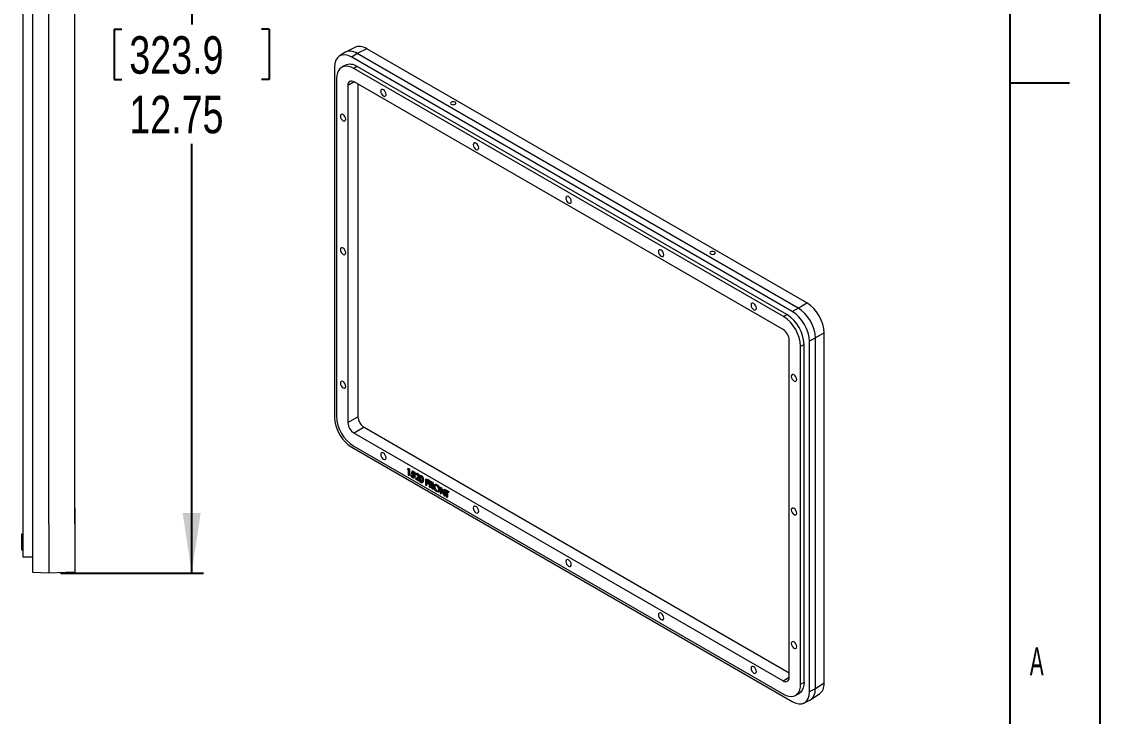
# Model space of a CAD drawing. Header units: inches. Extents: x 0 to 11, y 0 to 8.5.
# Drawn here: x 7.406 to 11, y 2.123 to 4.438 of the extents above; entities that cross this region are included whole.
import ezdxf

# ---------------------------------------------------------------- set-up
doc = ezdxf.new("R2010")
doc.units = ezdxf.units.IN
doc.header["$MEASUREMENT"] = 0
doc.layers.add('SLD-0', color=7, linetype='Continuous')
doc.styles.add('SLDTEXTSTYLE2', font='TXT', dxfattribs={"width": 0.75})
doc.styles.add('SLDTEXTSTYLE6', font='TXT', dxfattribs={"width": 0.552632})
doc.dimstyles.new('SLDDIMSTYLE0', dxfattribs={"dimtxt": 0.125, "dimasz": 0.2, "dimexe": 0, "dimexo": 0.0625, "dimgap": 0.03125, "dimtad": 0, "dimtih": 1, "dimtoh": 1, "dimlfac": 4, "dimzin": 12, "dimdsep": 46, "dimtxsty": 'SLDTEXTSTYLE2', "dimsah": 1, "dimcen": 0.09, "dimadec": 0, "dimazin": 0, "dimtfac": 1, "dimtofl": 0, "dimtmove": 0, "dimatfit": 3, "dimfxl": 1, "dimtolj": 1, "dimtzin": 12, "dimarcsym": 0})

# ---------------------------------------------------------------- blocks, each defined once
blk = doc.blocks.new('*D19')
at = {"layer": 'SLD-0'}
for p, q in [((7.5362, 5.7879), (8.0118, 5.7879)), ((7.9724, 5.7879), (7.9724, 4.428)), ((7.7141, 4.4131), (7.7141, 4.2445)), ((7.7141, 4.4131), (7.7394, 4.4131)), ((8.2306, 4.4131), (8.2053, 4.4131)), ((8.2306, 4.4131), (8.2306, 4.2445)), ((7.7141, 4.2445), (7.7394, 4.2445)), ((8.2306, 4.2445), (8.2053, 4.2445)), ((7.9724, 2.6004), (7.9724, 4.0312)), ((7.5362, 2.6004), (8.0118, 2.6004))]:
    blk.add_line(p, q, dxfattribs=at)
for points in [[(7.9724, 5.7879), (7.9424, 5.5879), (8.0024, 5.5879)], [(7.9724, 2.6004), (8.0024, 2.8004), (7.9424, 2.8004)]]:
    blk.add_solid(points, dxfattribs=at)
at = {"layer": 'SLD-0', "char_height": 0.125, "attachment_point": 1, "style": 'SLDTEXTSTYLE2'}
for s, insert in [('323.9', (7.7647, 4.3892)), ('12.75', (7.7647, 4.1908))]:
    blk.add_mtext(s, dxfattribs=dict(at, insert=insert))

msp = doc.modelspace()

# ---------------------------------------------------------------- linework, layer by layer
at = {"color": 7, "linetype": 'Continuous', "lineweight": 15}
for p, q in [((7.4431, 2.7647), (7.4431, 5.6236)), ((7.4969, 2.7628), (7.4969, 5.6255)), ((7.5831, 2.7658), (7.5831, 5.6225)), ((7.4106, 2.8159), (7.4106, 5.5724)), ((7.5831, 2.8159), (7.5831, 5.5724)), ((8.5166, 4.352), (8.485, 4.3362)), ((8.4822, 4.3346), (8.4638, 4.3225)), ((8.5242, 4.3314), (8.5058, 4.3193)), ((9.9736, 3.472), (8.5058, 4.3193)), ((8.5557, 4.3472), (8.5242, 4.3314)), ((9.9933, 3.4834), (8.5242, 4.3314)), ((10.0227, 3.5003), (8.5557, 4.3472)), ((8.4484, 4.2862), (8.4484, 3.1189)), ((8.4833, 4.292), (8.4718, 4.2854)), ((8.5239, 4.288), (8.5125, 4.2814)), ((9.944, 3.4549), (8.5125, 4.2814)), ((9.9555, 3.4616), (8.5239, 4.288)), ((8.455, 4.2482), (8.455, 3.1228)), ((8.5133, 4.237), (8.493, 4.2252)), ((8.493, 4.2252), (8.493, 3.1019)), ((9.9431, 3.4116), (8.5133, 4.237)), ((8.5266, 4.2293), (8.5266, 3.1213)), ((9.9933, 3.4834), (10.0227, 3.5003)), ((9.944, 3.4549), (9.9555, 3.4616)), ((9.9736, 3.472), (9.9933, 3.4834)), ((10.0507, 3.3839), (10.031, 3.3726)), ((10.0801, 3.4009), (10.0507, 3.3839)), ((10.0507, 2.2152), (10.0507, 3.3839)), ((10.0801, 2.2346), (10.0801, 3.4009)), ((9.9634, 2.253), (9.9634, 3.3764)), ((10.0129, 3.3621), (10.0014, 3.3554)), ((10.0014, 2.23), (10.0014, 3.3554)), ((10.0129, 2.2367), (10.0129, 3.3621)), ((10.031, 2.2053), (10.031, 3.3726)), ((8.493, 3.1019), (8.5266, 3.1213)), ((8.5469, 3.086), (8.5133, 3.0667)), ((8.5133, 3.0667), (9.9431, 2.2413)), ((8.5469, 3.086), (9.9634, 2.2683)), ((8.5125, 3.0233), (9.944, 2.1969)), ((8.5058, 3.0195), (9.9736, 2.1722)), ((8.6919, 2.9468), (8.693, 2.9483)), ((8.693, 2.9483), (8.6947, 2.9493)), ((8.693, 2.9483), (8.6963, 2.9464)), ((8.6947, 2.9493), (8.6981, 2.9474)), ((8.6947, 2.9452), (8.6919, 2.9468)), ((8.6947, 2.9266), (8.6947, 2.9452)), ((8.6963, 2.9257), (8.6947, 2.9266)), ((8.6963, 2.9464), (8.6981, 2.9474)), ((8.6963, 2.9464), (8.6963, 2.9257)), ((8.6963, 2.9257), (8.6981, 2.9267)), ((8.6981, 2.9474), (8.6981, 2.9267)), ((8.7032, 2.927), (8.7049, 2.928)), ((8.7032, 2.927), (8.7048, 2.9261)), ((8.7048, 2.9261), (8.7065, 2.9271)), ((8.7049, 2.928), (8.7065, 2.9271)), ((8.705, 2.931), (8.7068, 2.9403)), ((8.7068, 2.9403), (8.7086, 2.9413)), ((8.7068, 2.9403), (8.7142, 2.936)), ((8.7081, 2.9374), (8.7071, 2.9325)), ((8.7071, 2.9325), (8.7089, 2.9336)), ((8.7142, 2.9339), (8.7081, 2.9374)), ((8.7086, 2.9413), (8.7159, 2.937)), ((8.7087, 2.9201), (8.7105, 2.9211)), ((8.7095, 2.9366), (8.7089, 2.9336)), ((8.7092, 2.9317), (8.711, 2.9328)), ((8.713, 2.9175), (8.7148, 2.9185)), ((8.7142, 2.936), (8.7159, 2.937)), ((8.7142, 2.936), (8.7142, 2.9339)), ((8.7142, 2.9339), (8.7159, 2.9349)), ((8.7149, 2.9217), (8.7166, 2.9227)), ((8.7159, 2.937), (8.7159, 2.9349)), ((8.7167, 2.9139), (8.7236, 2.9185)), ((8.7289, 2.9069), (8.7167, 2.9139)), ((8.719, 2.9269), (8.7174, 2.9278)), ((8.719, 2.9269), (8.7208, 2.9279)), ((8.7209, 2.9328), (8.7192, 2.9318)), ((8.725, 2.9168), (8.7205, 2.9138)), ((8.7205, 2.9138), (8.7223, 2.9148)), ((8.7205, 2.9138), (8.7289, 2.909)), ((8.7268, 2.9178), (8.7223, 2.9148)), ((8.7223, 2.9148), (8.7306, 2.91)), ((8.7232, 2.9313), (8.725, 2.9324)), ((8.725, 2.9168), (8.7268, 2.9178)), ((8.7286, 2.9221), (8.7304, 2.9231)), ((8.7321, 2.9154), (8.7338, 2.9164)), ((8.7345, 2.9251), (8.7327, 2.9241)), ((8.7364, 2.9237), (8.7382, 2.9247)), ((8.7527, 2.9138), (8.7545, 2.9148)), ((8.7527, 2.9138), (8.7614, 2.9088)), ((8.7527, 2.8931), (8.7527, 2.9138)), ((8.7545, 2.9148), (8.7632, 2.9098)), ((8.7289, 2.909), (8.7306, 2.91)), ((8.7289, 2.909), (8.7289, 2.9069)), ((8.7289, 2.9069), (8.7306, 2.9079)), ((8.7306, 2.91), (8.7306, 2.9079)), ((8.7365, 2.9041), (8.7383, 2.9051)), ((8.7403, 2.9016), (8.742, 2.9026)), ((8.7426, 2.9093), (8.7444, 2.9103)), ((8.7543, 2.8922), (8.7527, 2.8931)), ((8.7614, 2.9066), (8.7543, 2.9107)), ((8.7543, 2.9107), (8.7543, 2.9044)), ((8.7543, 2.9044), (8.7561, 2.9054)), ((8.7543, 2.9044), (8.7614, 2.9003)), ((8.7614, 2.8982), (8.7543, 2.9023)), ((8.7543, 2.9023), (8.7543, 2.8922)), ((8.7543, 2.8922), (8.7561, 2.8932)), ((8.7561, 2.9097), (8.7561, 2.9054)), ((8.7561, 2.9054), (8.7632, 2.9013)), ((8.7561, 2.9012), (8.7561, 2.8932)), ((8.7614, 2.9088), (8.7632, 2.9098)), ((8.7614, 2.9088), (8.7614, 2.9066)), ((8.7614, 2.9066), (8.7632, 2.9077)), ((8.7614, 2.9003), (8.7632, 2.9013)), ((8.7614, 2.9003), (8.7614, 2.8982)), ((8.7614, 2.8982), (8.7632, 2.8992)), ((8.7632, 2.9098), (8.7632, 2.9077)), ((8.7632, 2.9013), (8.7632, 2.8992)), ((8.7646, 2.9069), (8.7664, 2.9079)), ((8.7646, 2.9069), (8.7682, 2.9048)), ((8.7646, 2.8862), (8.7646, 2.9069)), ((8.7662, 2.8853), (8.7646, 2.8862)), ((8.7696, 2.9019), (8.7662, 2.9039)), ((8.7662, 2.9039), (8.7662, 2.897)), ((8.7662, 2.897), (8.768, 2.898)), ((8.7662, 2.897), (8.7695, 2.8951)), ((8.7675, 2.8941), (8.7662, 2.8949)), ((8.7662, 2.8949), (8.7662, 2.8853)), ((8.7662, 2.8853), (8.768, 2.8863)), ((8.7664, 2.9079), (8.77, 2.9059)), ((8.7741, 2.8808), (8.7675, 2.8941)), ((8.768, 2.9028), (8.768, 2.898)), ((8.768, 2.898), (8.7713, 2.8961)), ((8.768, 2.8932), (8.768, 2.8863)), ((8.7682, 2.9048), (8.77, 2.9059)), ((8.7695, 2.8951), (8.7713, 2.8961)), ((8.7695, 2.893), (8.7761, 2.8796)), ((8.7723, 2.9022), (8.774, 2.9032)), ((8.7723, 2.8919), (8.7779, 2.8806)), ((8.7761, 2.8796), (8.7741, 2.8808)), ((8.7746, 2.8918), (8.7763, 2.8928)), ((8.7759, 2.8949), (8.7776, 2.8959)), ((8.7761, 2.8796), (8.7779, 2.8806)), ((8.7805, 2.8874), (8.7822, 2.8884)), ((8.7834, 2.8955), (8.7816, 2.8945)), ((8.7881, 2.8939), (8.7899, 2.8949)), ((8.7976, 2.8775), (8.7994, 2.8785)), ((8.8013, 2.8857), (8.8031, 2.8867)), ((8.8013, 2.8651), (8.8013, 2.8857)), ((8.8013, 2.8857), (8.8017, 2.8855)), ((8.8017, 2.8855), (8.8034, 2.8865)), ((8.8017, 2.8855), (8.8135, 2.8624)), ((8.8147, 2.8573), (8.8029, 2.8804)), ((8.8029, 2.8804), (8.8029, 2.8641)), ((8.8031, 2.8867), (8.8034, 2.8865)), ((8.8034, 2.8865), (8.8135, 2.8669)), ((8.8047, 2.8769), (8.8047, 2.8652)), ((8.8135, 2.8787), (8.8152, 2.8797)), ((8.8135, 2.8787), (8.8151, 2.8778)), ((8.8135, 2.8624), (8.8135, 2.8787)), ((8.8151, 2.8778), (8.8168, 2.8788)), ((8.8151, 2.8778), (8.8151, 2.8571)), ((8.8152, 2.8797), (8.8168, 2.8788)), ((8.8168, 2.8788), (8.8168, 2.8581)), ((8.8176, 2.8763), (8.8194, 2.8773)), ((8.8176, 2.8763), (8.827, 2.8709)), ((8.8176, 2.8742), (8.8176, 2.8763)), ((8.8194, 2.8773), (8.8288, 2.8719)), ((8.7882, 2.8742), (8.79, 2.8752)), ((8.7949, 2.8714), (8.7967, 2.8724)), ((8.8029, 2.8641), (8.8013, 2.8651)), ((8.8029, 2.8641), (8.8047, 2.8652)), ((8.8151, 2.8571), (8.8147, 2.8573)), ((8.8151, 2.8571), (8.8168, 2.8581)), ((8.8215, 2.872), (8.8176, 2.8742)), ((8.8215, 2.8534), (8.8215, 2.872)), ((8.8231, 2.8525), (8.8215, 2.8534)), ((8.827, 2.8688), (8.8231, 2.871)), ((8.8231, 2.871), (8.8231, 2.8525)), ((8.8231, 2.8525), (8.8249, 2.8535)), ((8.8249, 2.87), (8.8249, 2.8535)), ((8.827, 2.8709), (8.8288, 2.8719)), ((8.827, 2.8709), (8.827, 2.8688)), ((8.827, 2.8688), (8.8288, 2.8698)), ((8.8288, 2.8719), (8.8288, 2.8698)), ((7.4106, 2.6534), (7.4106, 2.8159)), ((7.5831, 2.8159), (7.5831, 2.6534)), ((7.4431, 2.6023), (7.4431, 2.7647)), ((7.4969, 2.7628), (7.4969, 2.6004)), ((7.5831, 2.7658), (7.5831, 2.6034)), ((7.4056, 2.7312), (7.4106, 2.7312)), ((7.4056, 2.7299), (7.4056, 2.7247)), ((7.4056, 2.7299), (7.4106, 2.7299)), ((7.4056, 2.7247), (7.4106, 2.7247)), ((7.4056, 2.7247), (7.4056, 2.6793)), ((7.4056, 2.6793), (7.4106, 2.6793)), ((7.4056, 2.678), (7.4106, 2.678)), ((7.4431, 2.6534), (7.4106, 2.6534)), ((7.4969, 2.6004), (7.4431, 2.6023)), ((7.5831, 2.6034), (7.4969, 2.6004)), ((7.5331, 2.6016), (7.5831, 2.6034)), ((7.5331, 2.6016), (7.5831, 2.6034)), ((9.9431, 2.2413), (9.9634, 2.253)), ((10.0014, 2.23), (10.0129, 2.2367)), ((10.0507, 2.2152), (10.0801, 2.2346)), ((9.9846, 2.1929), (9.9961, 2.1995)), ((10.031, 2.2053), (10.0507, 2.2152)), ((10.0352, 2.1788), (10.0647, 2.1983)), ((10.0127, 2.1674), (10.0324, 2.1772))]:
    msp.add_line(p, q, dxfattribs=at)
at = {"color": 7, "linetype": 'Continuous', "lineweight": 15, "flags": 128}
for points in [[(8.5125, 4.2814), (8.5035, 4.2857), (8.4947, 4.2884), (8.4864, 4.2892), (8.4787, 4.2882), (8.4718, 4.2854), (8.466, 4.2808), (8.4613, 4.2747), (8.4578, 4.2671), (8.4557, 4.2581), (8.455, 4.2482)], [(8.6203, 4.1953), (8.6196, 4.1997), (8.6176, 4.2042), (8.6147, 4.2082), (8.6113, 4.2109), (8.6078, 4.2121), (8.6049, 4.2116), (8.6029, 4.2093), (8.6022, 4.2057), (8.6029, 4.2014), (8.6049, 4.1968), (8.6078, 4.1929), (8.6113, 4.1901), (8.6147, 4.1889), (8.6176, 4.1895), (8.6196, 4.1917), (8.6203, 4.1953)], [(8.8375, 4.1627), (8.8404, 4.1616), (8.8438, 4.1611), (8.8473, 4.1614), (8.8502, 4.1624), (8.8521, 4.164), (8.8528, 4.1659), (8.8521, 4.1679), (8.8502, 4.1695), (8.8473, 4.1707), (8.8438, 4.1711), (8.8404, 4.1708), (8.8375, 4.1698), (8.8355, 4.1682), (8.8348, 4.1663), (8.8355, 4.1644), (8.8375, 4.1627)], [(8.4859, 4.1126), (8.4852, 4.117), (8.4833, 4.1215), (8.4804, 4.1255), (8.4769, 4.1283), (8.4735, 4.1295), (8.4705, 4.1289), (8.4686, 4.1266), (8.4679, 4.123), (8.4686, 4.1187), (8.4705, 4.1142), (8.4735, 4.1102), (8.4769, 4.1074), (8.4804, 4.1062), (8.4833, 4.1068), (8.4852, 4.1091), (8.4859, 4.1126)], [(8.9288, 4.0172), (8.9281, 4.0216), (8.9261, 4.0261), (8.9232, 4.0301), (8.9197, 4.0329), (8.9163, 4.0341), (8.9134, 4.0335), (8.9114, 4.0312), (8.9107, 4.0277), (8.9114, 4.0233), (8.9134, 4.0188), (8.9163, 4.0148), (8.9197, 4.012), (8.9232, 4.0108), (8.9261, 4.0114), (8.9281, 4.0137), (8.9288, 4.0172)], [(9.2372, 3.8392), (9.2365, 3.8435), (9.2346, 3.8481), (9.2317, 3.852), (9.2282, 3.8548), (9.2248, 3.856), (9.2218, 3.8554), (9.2199, 3.8532), (9.2192, 3.8496), (9.2199, 3.8452), (9.2218, 3.8407), (9.2248, 3.8367), (9.2282, 3.834), (9.2317, 3.8328), (9.2346, 3.8333), (9.2365, 3.8356), (9.2372, 3.8392)], [(8.4859, 3.6676), (8.4852, 3.672), (8.4833, 3.6765), (8.4804, 3.6805), (8.4769, 3.6832), (8.4735, 3.6844), (8.4705, 3.6839), (8.4686, 3.6816), (8.4679, 3.678), (8.4686, 3.6737), (8.4705, 3.6691), (8.4735, 3.6652), (8.4769, 3.6624), (8.4804, 3.6612), (8.4833, 3.6618), (8.4852, 3.664), (8.4859, 3.6676)], [(9.5457, 3.6611), (9.545, 3.6655), (9.5431, 3.67), (9.5401, 3.6739), (9.5367, 3.6767), (9.5332, 3.6779), (9.5303, 3.6773), (9.5284, 3.6751), (9.5277, 3.6715), (9.5284, 3.6671), (9.5303, 3.6626), (9.5332, 3.6587), (9.5367, 3.6559), (9.5401, 3.6547), (9.5431, 3.6553), (9.545, 3.6575), (9.5457, 3.6611)], [(9.7017, 3.6638), (9.7046, 3.6626), (9.7081, 3.6622), (9.7115, 3.6625), (9.7144, 3.6635), (9.7164, 3.6651), (9.7171, 3.667), (9.7164, 3.6689), (9.7144, 3.6706), (9.7115, 3.6718), (9.7081, 3.6722), (9.7046, 3.6719), (9.7017, 3.6709), (9.6998, 3.6693), (9.6991, 3.6674), (9.6998, 3.6654), (9.7017, 3.6638)], [(9.8542, 3.483), (9.8535, 3.4874), (9.8515, 3.4919), (9.8486, 3.4958), (9.8452, 3.4986), (9.8417, 3.4998), (9.8388, 3.4993), (9.8368, 3.497), (9.8362, 3.4934), (9.8368, 3.489), (9.8388, 3.4845), (9.8417, 3.4806), (9.8452, 3.4778), (9.8486, 3.4766), (9.8515, 3.4772), (9.8535, 3.4794), (9.8542, 3.483)], [(8.4859, 3.2226), (8.4852, 3.227), (8.4833, 3.2315), (8.4804, 3.2354), (8.4769, 3.2382), (8.4735, 3.2394), (8.4705, 3.2389), (8.4686, 3.2366), (8.4679, 3.233), (8.4686, 3.2286), (8.4705, 3.2241), (8.4735, 3.2202), (8.4769, 3.2174), (8.4804, 3.2162), (8.4833, 3.2168), (8.4852, 3.219), (8.4859, 3.2226)], [(9.9885, 3.2452), (9.9878, 3.2496), (9.9859, 3.2541), (9.983, 3.258), (9.9795, 3.2608), (9.9761, 3.262), (9.9731, 3.2615), (9.9712, 3.2592), (9.9705, 3.2556), (9.9712, 3.2512), (9.9731, 3.2467), (9.9761, 3.2428), (9.9795, 3.24), (9.983, 3.2388), (9.9859, 3.2394), (9.9878, 3.2416), (9.9885, 3.2452)], [(8.5296, 3.1073), (8.5328, 3.1014), (8.5363, 3.0956)], [(8.6203, 2.9848), (8.6196, 2.9892), (8.6176, 2.9937), (8.6147, 2.9976), (8.6113, 3.0004), (8.6078, 3.0016), (8.6049, 3.0011), (8.6029, 2.9988), (8.6022, 2.9952), (8.6029, 2.9908), (8.6049, 2.9863), (8.6078, 2.9824), (8.6113, 2.9796), (8.6147, 2.9784), (8.6176, 2.979), (8.6196, 2.9812), (8.6203, 2.9848)], [(8.9288, 2.8067), (8.9281, 2.8111), (8.9261, 2.8156), (8.9232, 2.8196), (8.9197, 2.8223), (8.9163, 2.8235), (8.9134, 2.823), (8.9114, 2.8207), (8.9107, 2.8171), (8.9114, 2.8128), (8.9134, 2.8082), (8.9163, 2.8043), (8.9197, 2.8015), (8.9232, 2.8003), (8.9261, 2.8009), (8.9281, 2.8031), (8.9288, 2.8067)], [(9.9885, 2.8002), (9.9878, 2.8046), (9.9859, 2.8091), (9.983, 2.813), (9.9795, 2.8158), (9.9761, 2.817), (9.9731, 2.8164), (9.9712, 2.8142), (9.9705, 2.8106), (9.9712, 2.8062), (9.9731, 2.8017), (9.9761, 2.7978), (9.9795, 2.795), (9.983, 2.7938), (9.9859, 2.7944), (9.9878, 2.7966), (9.9885, 2.8002)], [(9.2372, 2.6286), (9.2365, 2.633), (9.2346, 2.6375), (9.2317, 2.6415), (9.2282, 2.6443), (9.2248, 2.6455), (9.2218, 2.6449), (9.2199, 2.6426), (9.2192, 2.6391), (9.2199, 2.6347), (9.2218, 2.6302), (9.2248, 2.6262), (9.2282, 2.6234), (9.2317, 2.6222), (9.2346, 2.6228), (9.2365, 2.6251), (9.2372, 2.6286)], [(9.5457, 2.4506), (9.545, 2.4549), (9.5431, 2.4595), (9.5401, 2.4634), (9.5367, 2.4662), (9.5332, 2.4674), (9.5303, 2.4668), (9.5284, 2.4646), (9.5277, 2.461), (9.5284, 2.4566), (9.5303, 2.4521), (9.5332, 2.4481), (9.5367, 2.4454), (9.5401, 2.4442), (9.5431, 2.4447), (9.545, 2.447), (9.5457, 2.4506)], [(9.9885, 2.3552), (9.9878, 2.3596), (9.9859, 2.3641), (9.983, 2.368), (9.9795, 2.3708), (9.9761, 2.372), (9.9731, 2.3714), (9.9712, 2.3692), (9.9705, 2.3656), (9.9712, 2.3612), (9.9731, 2.3567), (9.9761, 2.3528), (9.9795, 2.35), (9.983, 2.3488), (9.9859, 2.3493), (9.9878, 2.3516), (9.9885, 2.3552)], [(9.8542, 2.2725), (9.8535, 2.2769), (9.8515, 2.2814), (9.8486, 2.2853), (9.8452, 2.2881), (9.8417, 2.2893), (9.8388, 2.2887), (9.8368, 2.2865), (9.8362, 2.2829), (9.8368, 2.2785), (9.8388, 2.274), (9.8417, 2.2701), (9.8452, 2.2673), (9.8486, 2.2661), (9.8515, 2.2667), (9.8535, 2.2689), (9.8542, 2.2725)], [(9.944, 2.1969), (9.953, 2.1925), (9.9617, 2.1899), (9.9701, 2.189), (9.9778, 2.19), (9.9846, 2.1929), (9.9905, 2.1974), (9.9952, 2.2035), (9.9986, 2.2112), (10.0007, 2.2201), (10.0014, 2.23)], [(10.0129, 2.2367), (10.0122, 2.2267), (10.0101, 2.2178), (10.0067, 2.2102), (10.002, 2.204), (9.9961, 2.1995), (9.9961, 2.1995)]]:
    msp.add_lwpolyline(points, dxfattribs=at)
at = {"color": 7, "linetype": 'Continuous', "lineweight": 15}
for centre, radius, start, end in [((8.5001, 4.2541), 0.0415, 54.8748, 113.8147), ((8.5054, 4.2272), 0.0126, 50.7967, 189.214), ((9.8776, 3.3503), 0.124, 2.3869, 57.6131), ((9.8891, 3.3569), 0.124, 2.3869, 57.6131), ((9.9193, 3.3743), 0.0442, 2.6055, 57.3945), ((8.5788, 3.1279), 0.124, 182.3869, 237.6131), ((8.5371, 3.1039), 0.0442, 182.6055, 237.3945), ((8.5707, 3.1233), 0.0442, 182.6055, 237.3945), ((9.951, 2.251), 0.0126, 230.7967, 9.214)]:
    msp.add_arc(centre, radius, start, end, dxfattribs=at)
for centre, major_axis, ratio, start_param, end_param in [((8.5558, 4.2808), (-0.0407, 0.0705), 0.576679, 5.498477, 6.248318), ((8.5059, 4.2529), (-0.0407, 0.0705), 0.576679, 5.498477, 7.068056), ((8.5242, 4.265), (-0.0407, 0.0705), 0.576679, 5.498477, 6.318052), ((10.0226, 3.434), (-0.0406, 0.0704), 0.578085, 3.927681, 5.49726), ((9.9735, 3.4057), (-0.0406, 0.0704), 0.578085, 3.927681, 5.49726), ((9.9932, 3.417), (-0.0406, 0.0704), 0.578085, 3.927681, 5.49726), ((8.5059, 3.0858), (-0.0406, 0.0704), 0.578085, 0.786089, 2.355667), ((10.0226, 2.2679), (-0.0407, 0.0705), 0.576679, 3.17646, 3.926463), ((9.9735, 2.2386), (-0.0407, 0.0705), 0.576679, 2.356885, 3.926463), ((9.9932, 2.2484), (-0.0407, 0.0705), 0.576679, 3.106726, 3.926463)]:
    msp.add_ellipse(centre, major_axis=major_axis, ratio=ratio, start_param=start_param, end_param=end_param, dxfattribs=at)
for points, knots in [([(8.7086, 2.918), (8.7084, 2.9182), (8.7081, 2.9184), (8.7076, 2.9187), (8.7071, 2.9192), (8.7066, 2.9196), (8.7062, 2.9201), (8.7057, 2.9206), (8.7053, 2.9212), (8.7049, 2.9218), (8.7046, 2.9224), (8.7043, 2.923), (8.704, 2.9237), (8.7038, 2.9243), (8.7035, 2.925), (8.7034, 2.9257), (8.7033, 2.9264), (8.7032, 2.9268), (8.7032, 2.927)], [0, 0, 0, 0, 0.065421, 0.128708, 0.190236, 0.250724, 0.310637, 0.370766, 0.431615, 0.493523, 0.555883, 0.617342, 0.678668, 0.740711, 0.802985, 0.866803, 0.932347, 1, 1, 1, 1]), ([(8.7048, 2.9261), (8.7048, 2.9259), (8.7049, 2.9255), (8.7051, 2.9248), (8.7053, 2.9242), (8.7055, 2.9237), (8.7058, 2.9231), (8.7061, 2.9226), (8.7065, 2.9221), (8.7069, 2.9216), (8.7073, 2.9212), (8.7078, 2.9208), (8.7082, 2.9204), (8.7086, 2.9202), (8.7087, 2.9201)], [0, 0, 0, 0, 0.094687, 0.181994, 0.264377, 0.34218, 0.418618, 0.496509, 0.577369, 0.661511, 0.746733, 0.831258, 0.915206, 1, 1, 1, 1]), ([(8.7089, 2.9298), (8.7088, 2.9299), (8.7085, 2.93), (8.7081, 2.9302), (8.7076, 2.9304), (8.7071, 2.9306), (8.7066, 2.9307), (8.7061, 2.9308), (8.7056, 2.9309), (8.7052, 2.931), (8.705, 2.931)], [0, 0, 0, 0, 0.102203, 0.211023, 0.3251, 0.446502, 0.573788, 0.708901, 0.850358, 1, 1, 1, 1]), ([(8.7065, 2.9271), (8.7066, 2.9269), (8.7067, 2.9265), (8.7068, 2.9258), (8.707, 2.9253), (8.7073, 2.9247), (8.7076, 2.9242), (8.7079, 2.9236), (8.7083, 2.9231), (8.7087, 2.9226), (8.7091, 2.9222), (8.7096, 2.9218), (8.71, 2.9214), (8.7103, 2.9212), (8.7105, 2.9211)], [0, 0, 0, 0, 0.094687, 0.181994, 0.264377, 0.34218, 0.418618, 0.496509, 0.577369, 0.661511, 0.746733, 0.831258, 0.915206, 1, 1, 1, 1]), ([(8.7071, 2.9325), (8.7073, 2.9325), (8.7077, 2.9324), (8.7082, 2.9322), (8.7087, 2.932), (8.7091, 2.9318), (8.7092, 2.9317)], [0, 0, 0, 0, 0.275068, 0.532901, 0.773973, 1, 1, 1, 1]), ([(8.7149, 2.9217), (8.7149, 2.9216), (8.7149, 2.9212), (8.7148, 2.9208), (8.7148, 2.9203), (8.7147, 2.9199), (8.7145, 2.9195), (8.7144, 2.9191), (8.7142, 2.9188), (8.7141, 2.9184), (8.7138, 2.9181), (8.7136, 2.9179), (8.7134, 2.9177), (8.7131, 2.9175), (8.7128, 2.9173), (8.7125, 2.9172), (8.7122, 2.9171), (8.7118, 2.9171), (8.7115, 2.9171), (8.7111, 2.9171), (8.7107, 2.9172), (8.7103, 2.9173), (8.7099, 2.9174), (8.7095, 2.9176), (8.7091, 2.9178), (8.7088, 2.918), (8.7086, 2.918)], [0, 0, 0, 0, 0.044014, 0.087434, 0.130118, 0.172554, 0.214555, 0.256298, 0.298438, 0.340849, 0.382715, 0.423924, 0.464246, 0.504074, 0.543862, 0.583567, 0.623094, 0.663229, 0.703551, 0.743938, 0.784541, 0.82575, 0.867757, 0.910745, 0.954914, 1, 1, 1, 1]), ([(8.7087, 2.9201), (8.7089, 2.92), (8.7092, 2.9199), (8.7096, 2.9197), (8.71, 2.9195), (8.7105, 2.9195), (8.7109, 2.9195), (8.7112, 2.9195), (8.7116, 2.9196), (8.7119, 2.9198), (8.7122, 2.92), (8.7125, 2.9202), (8.7127, 2.9205), (8.7129, 2.9209), (8.7131, 2.9213), (8.7132, 2.9217), (8.7132, 2.9222), (8.7133, 2.9225), (8.7133, 2.9227)], [0, 0, 0, 0, 0.064207, 0.126425, 0.18768, 0.248216, 0.308305, 0.369661, 0.431699, 0.495947, 0.559758, 0.622295, 0.683911, 0.745092, 0.80674, 0.869087, 0.93329, 1, 1, 1, 1]), ([(8.7089, 2.9336), (8.7091, 2.9335), (8.7095, 2.9334), (8.71, 2.9332), (8.7105, 2.933), (8.7108, 2.9328), (8.711, 2.9328)], [0, 0, 0, 0, 0.275068, 0.532901, 0.773973, 1, 1, 1, 1]), ([(8.7133, 2.9227), (8.7133, 2.9229), (8.7132, 2.9232), (8.7132, 2.9237), (8.7131, 2.9242), (8.713, 2.9247), (8.7128, 2.9252), (8.7126, 2.9257), (8.7124, 2.9262), (8.7121, 2.9267), (8.7118, 2.9272), (8.7114, 2.9276), (8.7111, 2.9281), (8.7107, 2.9285), (8.7103, 2.9288), (8.7099, 2.9292), (8.7094, 2.9295), (8.7091, 2.9297), (8.7089, 2.9298)], [0, 0, 0, 0, 0.0653514, 0.127916, 0.1883602, 0.2472161, 0.3056301, 0.3637698, 0.4226609, 0.4826873, 0.5433002, 0.604118, 0.6649649, 0.7274135, 0.7914676, 0.8580554, 0.9270368, 1, 1, 1, 1]), ([(8.7092, 2.9317), (8.7094, 2.9316), (8.7098, 2.9314), (8.7104, 2.9309), (8.7109, 2.9305), (8.7115, 2.93), (8.712, 2.9294), (8.7124, 2.9288), (8.7129, 2.9282), (8.7133, 2.9275), (8.7137, 2.9268), (8.714, 2.9261), (8.7143, 2.9254), (8.7145, 2.9246), (8.7147, 2.9239), (8.7148, 2.9232), (8.7149, 2.9224), (8.7149, 2.922), (8.7149, 2.9217)], [0, 0, 0, 0, 0.065808, 0.129394, 0.190894, 0.251281, 0.310815, 0.370371, 0.430768, 0.492881, 0.555104, 0.616067, 0.677256, 0.73826, 0.800762, 0.864778, 0.931045, 1, 1, 1, 1]), ([(8.7105, 2.9211), (8.7112, 2.9208), (8.7124, 2.9202), (8.7133, 2.9207), (8.7137, 2.9209)], [0, 0, 0, 0, 0.554324, 1, 1, 1, 1]), ([(8.711, 2.9328), (8.7112, 2.9326), (8.7116, 2.9324), (8.7122, 2.932), (8.7127, 2.9315), (8.7132, 2.931), (8.7137, 2.9304), (8.7142, 2.9298), (8.7146, 2.9292), (8.715, 2.9285), (8.7154, 2.9278), (8.7157, 2.9271), (8.716, 2.9264), (8.7162, 2.9257), (8.7164, 2.9249), (8.7165, 2.9242), (8.7166, 2.9235), (8.7166, 2.923), (8.7166, 2.9227)], [0, 0, 0, 0, 0.065808, 0.129394, 0.190894, 0.251281, 0.310815, 0.370371, 0.430768, 0.492881, 0.555104, 0.616067, 0.677256, 0.73826, 0.800762, 0.864778, 0.931045, 1, 1, 1, 1]), ([(8.7166, 2.9227), (8.7165, 2.9217), (8.7164, 2.9198), (8.7153, 2.919), (8.7147, 2.9186)], [0, 0, 0, 0, 0.548787, 1, 1, 1, 1]), ([(8.7174, 2.9278), (8.7174, 2.9281), (8.7174, 2.9285), (8.7175, 2.9292), (8.7177, 2.9298), (8.7178, 2.9303), (8.7181, 2.9308), (8.7184, 2.9312), (8.7187, 2.9315), (8.7191, 2.9318), (8.7195, 2.932), (8.72, 2.9321), (8.7205, 2.9322), (8.721, 2.9322), (8.7215, 2.9321), (8.7221, 2.9319), (8.7226, 2.9317), (8.723, 2.9314), (8.7232, 2.9313)], [0, 0, 0, 0, 0.068791, 0.135103, 0.198979, 0.261904, 0.323495, 0.385195, 0.446969, 0.509765, 0.572251, 0.633405, 0.693251, 0.752583, 0.812579, 0.873275, 0.93555, 1, 1, 1, 1]), ([(8.7231, 2.9293), (8.723, 2.9293), (8.7227, 2.9295), (8.7223, 2.9297), (8.7219, 2.9298), (8.7216, 2.9299), (8.7212, 2.9299), (8.7209, 2.9299), (8.7206, 2.9298), (8.7203, 2.9297), (8.72, 2.9295), (8.7198, 2.9293), (8.7196, 2.929), (8.7194, 2.9287), (8.7192, 2.9283), (8.7191, 2.9279), (8.719, 2.9274), (8.719, 2.9271), (8.719, 2.9269)], [0, 0, 0, 0, 0.0644387, 0.1265469, 0.1868872, 0.2458775, 0.3040409, 0.3621912, 0.4209759, 0.4806603, 0.5406003, 0.6006891, 0.6619358, 0.7244425, 0.7890384, 0.8563138, 0.926352, 1, 1, 1, 1]), ([(8.7213, 2.9299), (8.7212, 2.9297), (8.7209, 2.9292), (8.7208, 2.9284), (8.7208, 2.9279)], [0, 0, 0, 0, 0.318224, 1, 1, 1, 1]), ([(8.721, 2.9327), (8.7211, 2.9328), (8.7215, 2.9333), (8.723, 2.9333), (8.7243, 2.9327), (8.725, 2.9324)], [0, 0, 0, 0, 0.092393, 0.546012, 1, 1, 1, 1]), ([(8.727, 2.9228), (8.727, 2.923), (8.727, 2.9233), (8.727, 2.9237), (8.7269, 2.9241), (8.7267, 2.9246), (8.7266, 2.9251), (8.7264, 2.9255), (8.7262, 2.926), (8.7259, 2.9264), (8.7256, 2.9269), (8.7253, 2.9273), (8.725, 2.9277), (8.7246, 2.9281), (8.7243, 2.9284), (8.7239, 2.9287), (8.7235, 2.929), (8.7233, 2.9292), (8.7231, 2.9293)], [0, 0, 0, 0, 0.061965, 0.122122, 0.180988, 0.239933, 0.299906, 0.359989, 0.421776, 0.486576, 0.551535, 0.615018, 0.677259, 0.73973, 0.80305, 0.866495, 0.931973, 1, 1, 1, 1]), ([(8.7232, 2.9313), (8.7234, 2.9312), (8.7238, 2.931), (8.7244, 2.9306), (8.7249, 2.9301), (8.7254, 2.9296), (8.7259, 2.9291), (8.7263, 2.9285), (8.7268, 2.9279), (8.7271, 2.9273), (8.7275, 2.9266), (8.7278, 2.9259), (8.728, 2.9253), (8.7283, 2.9246), (8.7284, 2.924), (8.7285, 2.9233), (8.7286, 2.9227), (8.7286, 2.9223), (8.7286, 2.9221)], [0, 0, 0, 0, 0.069475, 0.136517, 0.200789, 0.26383, 0.325735, 0.387291, 0.449509, 0.512968, 0.576275, 0.63758, 0.697903, 0.757172, 0.816599, 0.876653, 0.93729, 1, 1, 1, 1]), ([(8.7236, 2.9185), (8.7238, 2.9186), (8.7241, 2.9188), (8.7246, 2.9191), (8.725, 2.9194), (8.7254, 2.9196), (8.7257, 2.9199), (8.726, 2.9202), (8.7262, 2.9204), (8.7264, 2.9207), (8.7267, 2.9211), (8.7269, 2.9216), (8.727, 2.9222), (8.727, 2.9226), (8.727, 2.9228)], [0, 0, 0, 0, 0.110803, 0.212829, 0.306101, 0.390647, 0.466924, 0.534481, 0.593587, 0.644557, 0.7362, 0.825024, 0.911986, 1, 1, 1, 1]), ([(8.725, 2.9324), (8.7252, 2.9322), (8.7256, 2.932), (8.7261, 2.9316), (8.7267, 2.9311), (8.7272, 2.9307), (8.7276, 2.9301), (8.7281, 2.9295), (8.7285, 2.9289), (8.7289, 2.9283), (8.7293, 2.9276), (8.7296, 2.9269), (8.7298, 2.9263), (8.73, 2.9256), (8.7302, 2.925), (8.7303, 2.9243), (8.7304, 2.9237), (8.7304, 2.9233), (8.7304, 2.9231)], [0, 0, 0, 0, 0.069475, 0.136517, 0.200789, 0.26383, 0.325735, 0.387291, 0.449509, 0.512968, 0.576275, 0.63758, 0.697903, 0.757172, 0.816599, 0.876653, 0.93729, 1, 1, 1, 1]), ([(8.7286, 2.9221), (8.7286, 2.9218), (8.7286, 2.9212), (8.7285, 2.9205), (8.7282, 2.9198), (8.7279, 2.9193), (8.7277, 2.9189), (8.7274, 2.9187), (8.7271, 2.9184), (8.7268, 2.9181), (8.7264, 2.9177), (8.726, 2.9174), (8.7255, 2.9171), (8.7252, 2.9169), (8.725, 2.9168)], [0, 0, 0, 0, 0.098702, 0.195672, 0.292422, 0.391343, 0.444462, 0.504229, 0.570352, 0.642546, 0.722288, 0.807921, 0.90047, 1, 1, 1, 1]), ([(8.7304, 2.9231), (8.7304, 2.9228), (8.7304, 2.9223), (8.7302, 2.9215), (8.73, 2.9208), (8.7297, 2.9203), (8.7294, 2.92), (8.7292, 2.9197), (8.7289, 2.9194), (8.7285, 2.9191), (8.7282, 2.9188), (8.7277, 2.9184), (8.7273, 2.9181), (8.7269, 2.9179), (8.7268, 2.9178)], [0, 0, 0, 0, 0.098702, 0.195672, 0.292422, 0.391343, 0.444462, 0.504229, 0.570352, 0.642546, 0.722288, 0.807921, 0.90047, 1, 1, 1, 1]), ([(8.7305, 2.9163), (8.7305, 2.9166), (8.7305, 2.9173), (8.7305, 2.9182), (8.7306, 2.919), (8.7306, 2.9198), (8.7307, 2.9205), (8.7309, 2.9211), (8.731, 2.9217), (8.7312, 2.9222), (8.7314, 2.9226), (8.7316, 2.923), (8.7319, 2.9233), (8.7321, 2.9236), (8.7324, 2.9239), (8.7327, 2.9241), (8.733, 2.9242), (8.7333, 2.9243), (8.7337, 2.9244), (8.7341, 2.9244), (8.7344, 2.9244), (8.7348, 2.9244), (8.7352, 2.9243), (8.7356, 2.9241), (8.736, 2.9239), (8.7363, 2.9238), (8.7364, 2.9237)], [0, 0, 0, 0, 0.068595, 0.133246, 0.194313, 0.251279, 0.304513, 0.354235, 0.400481, 0.443411, 0.484015, 0.523252, 0.561042, 0.5979, 0.633518, 0.668314, 0.702496, 0.736685, 0.770293, 0.803437, 0.835913, 0.86846, 0.900847, 0.933467, 0.966258, 1, 1, 1, 1]), ([(8.7364, 2.902), (8.7363, 2.9021), (8.736, 2.9022), (8.7356, 2.9025), (8.7352, 2.9029), (8.7348, 2.9032), (8.7344, 2.9036), (8.7341, 2.904), (8.7337, 2.9044), (8.7334, 2.9049), (8.733, 2.9054), (8.7327, 2.9059), (8.7324, 2.9065), (8.7321, 2.907), (8.7319, 2.9076), (8.7316, 2.9082), (8.7314, 2.9089), (8.7312, 2.9095), (8.731, 2.9102), (8.7309, 2.911), (8.7308, 2.9118), (8.7306, 2.9126), (8.7306, 2.9135), (8.7305, 2.9144), (8.7305, 2.9153), (8.7305, 2.916), (8.7305, 2.9163)], [0, 0, 0, 0, 0.033787, 0.066622, 0.099285, 0.131361, 0.163585, 0.196104, 0.228902, 0.262158, 0.295991, 0.330218, 0.36506, 0.400951, 0.43762, 0.475708, 0.515381, 0.556414, 0.599765, 0.646424, 0.696431, 0.749782, 0.806573, 0.867436, 0.931887, 1, 1, 1, 1]), ([(8.7365, 2.9216), (8.7363, 2.9217), (8.7359, 2.9219), (8.7353, 2.922), (8.7348, 2.9221), (8.7343, 2.922), (8.734, 2.9219), (8.7337, 2.9218), (8.7335, 2.9216), (8.7333, 2.9214), (8.7331, 2.9212), (8.7329, 2.9209), (8.7328, 2.9206), (8.7326, 2.9202), (8.7325, 2.9198), (8.7324, 2.9194), (8.7323, 2.9189), (8.7322, 2.9183), (8.7321, 2.9177), (8.7321, 2.917), (8.7321, 2.9162), (8.7321, 2.9157), (8.7321, 2.9154)], [0, 0, 0, 0, 0.060387, 0.120883, 0.182755, 0.247811, 0.281299, 0.315088, 0.349702, 0.384857, 0.420966, 0.458511, 0.497175, 0.537602, 0.580503, 0.627468, 0.678388, 0.733983, 0.793747, 0.857714, 0.926698, 1, 1, 1, 1]), ([(8.7321, 2.9154), (8.7321, 2.9151), (8.7321, 2.9146), (8.7321, 2.9138), (8.7321, 2.913), (8.7322, 2.9123), (8.7323, 2.9116), (8.7324, 2.911), (8.7325, 2.9104), (8.7326, 2.9099), (8.7328, 2.9094), (8.7329, 2.9089), (8.7331, 2.9084), (8.7333, 2.908), (8.7335, 2.9075), (8.7337, 2.9071), (8.734, 2.9067), (8.7343, 2.9062), (8.7348, 2.9056), (8.7353, 2.905), (8.7359, 2.9045), (8.7363, 2.9042), (8.7365, 2.9041)], [0, 0, 0, 0, 0.072951, 0.141584, 0.205926, 0.265301, 0.320597, 0.371817, 0.41879, 0.461699, 0.502134, 0.540804, 0.578181, 0.614297, 0.649678, 0.684299, 0.718359, 0.752081, 0.817652, 0.879722, 0.939966, 1, 1, 1, 1]), ([(8.7356, 2.9227), (8.7354, 2.9227), (8.735, 2.9224), (8.7339, 2.9206), (8.7339, 2.9183), (8.7338, 2.9164)], [0, 0, 0, 0, 0.0986704, 0.2795598, 1, 1, 1, 1]), ([(8.7338, 2.9164), (8.7338, 2.9161), (8.7338, 2.9156), (8.7339, 2.9148), (8.7339, 2.914), (8.734, 2.9133), (8.734, 2.9127), (8.7341, 2.912), (8.7342, 2.9115), (8.7344, 2.9109), (8.7345, 2.9104), (8.7347, 2.9099), (8.7349, 2.9094), (8.7351, 2.909), (8.7353, 2.9085), (8.7355, 2.9081), (8.7357, 2.9077), (8.7361, 2.9072), (8.7365, 2.9066), (8.7371, 2.906), (8.7377, 2.9055), (8.7381, 2.9052), (8.7383, 2.9051)], [0, 0, 0, 0, 0.072951, 0.141584, 0.205926, 0.265301, 0.320597, 0.371817, 0.41879, 0.461699, 0.502134, 0.540804, 0.578181, 0.614297, 0.649678, 0.684299, 0.718359, 0.752081, 0.817652, 0.879722, 0.939966, 1, 1, 1, 1]), ([(8.7345, 2.925), (8.7347, 2.9252), (8.7354, 2.9255), (8.7366, 2.9255), (8.7377, 2.925), (8.7382, 2.9247)], [0, 0, 0, 0, 0.244095, 0.622082, 1, 1, 1, 1]), ([(8.7364, 2.9237), (8.7366, 2.9236), (8.7369, 2.9235), (8.7373, 2.9232), (8.7377, 2.9228), (8.7381, 2.9225), (8.7385, 2.9221), (8.7389, 2.9217), (8.7392, 2.9212), (8.7396, 2.9207), (8.7399, 2.9202), (8.7402, 2.9197), (8.7406, 2.9191), (8.7408, 2.9186), (8.7411, 2.9179), (8.7414, 2.9173), (8.7416, 2.9167), (8.7418, 2.916), (8.742, 2.9152), (8.7422, 2.9145), (8.7423, 2.9137), (8.7424, 2.9129), (8.7425, 2.912), (8.7426, 2.9111), (8.7426, 2.9102), (8.7426, 2.9096), (8.7426, 2.9093)], [0, 0, 0, 0, 0.033788, 0.067194, 0.099862, 0.132567, 0.165151, 0.197913, 0.231319, 0.265083, 0.299255, 0.334399, 0.369943, 0.406284, 0.444064, 0.482998, 0.523354, 0.565537, 0.609613, 0.656391, 0.705885, 0.758325, 0.813832, 0.872795, 0.934722, 1, 1, 1, 1]), ([(8.741, 2.9102), (8.741, 2.9105), (8.741, 2.911), (8.741, 2.9117), (8.7409, 2.9124), (8.7409, 2.9131), (8.7408, 2.9137), (8.7407, 2.9143), (8.7405, 2.915), (8.7404, 2.9155), (8.7403, 2.9161), (8.7401, 2.9166), (8.7399, 2.9172), (8.7397, 2.9176), (8.7395, 2.9181), (8.7392, 2.9186), (8.739, 2.919), (8.7387, 2.9195), (8.7382, 2.9201), (8.7377, 2.9207), (8.7371, 2.9212), (8.7367, 2.9214), (8.7365, 2.9216)], [0, 0, 0, 0, 0.065681, 0.128486, 0.188175, 0.245106, 0.299448, 0.350823, 0.399942, 0.446672, 0.491255, 0.533376, 0.573853, 0.612526, 0.649597, 0.685532, 0.720106, 0.753838, 0.818925, 0.880493, 0.940311, 1, 1, 1, 1]), ([(8.7382, 2.9247), (8.7383, 2.9246), (8.7386, 2.9245), (8.739, 2.9242), (8.7395, 2.9238), (8.7399, 2.9235), (8.7402, 2.9231), (8.7406, 2.9227), (8.741, 2.9222), (8.7413, 2.9218), (8.7417, 2.9213), (8.742, 2.9207), (8.7423, 2.9202), (8.7426, 2.9196), (8.7429, 2.919), (8.7431, 2.9183), (8.7434, 2.9177), (8.7436, 2.917), (8.7438, 2.9163), (8.7439, 2.9155), (8.7441, 2.9147), (8.7442, 2.9139), (8.7443, 2.9131), (8.7443, 2.9122), (8.7444, 2.9112), (8.7444, 2.9106), (8.7444, 2.9103)], [0, 0, 0, 0, 0.033788, 0.067194, 0.099862, 0.132567, 0.165151, 0.197913, 0.231319, 0.265083, 0.299255, 0.334399, 0.369943, 0.406284, 0.444064, 0.482998, 0.523354, 0.565537, 0.609613, 0.656391, 0.705885, 0.758325, 0.813832, 0.872795, 0.934722, 1, 1, 1, 1]), ([(8.7426, 2.9093), (8.7426, 2.909), (8.7426, 2.9084), (8.7426, 2.9075), (8.7425, 2.9067), (8.7424, 2.9059), (8.7423, 2.9052), (8.7422, 2.9046), (8.742, 2.904), (8.7418, 2.9035), (8.7416, 2.9031), (8.7414, 2.9027), (8.7411, 2.9024), (8.7409, 2.9021), (8.7406, 2.9018), (8.7403, 2.9016), (8.7399, 2.9015), (8.7396, 2.9013), (8.7392, 2.9013), (8.7389, 2.9012), (8.7385, 2.9013), (8.7381, 2.9013), (8.7377, 2.9014), (8.7373, 2.9016), (8.7369, 2.9018), (8.7366, 2.9019), (8.7364, 2.902)], [0, 0, 0, 0, 0.065063, 0.126773, 0.185516, 0.240765, 0.29298, 0.34225, 0.388919, 0.432776, 0.474628, 0.514775, 0.553606, 0.591426, 0.628028, 0.663804, 0.698984, 0.733591, 0.767628, 0.801208, 0.834264, 0.866981, 0.89972, 0.932702, 0.966176, 1, 1, 1, 1]), ([(8.7365, 2.9041), (8.7367, 2.904), (8.7371, 2.9038), (8.7377, 2.9036), (8.7382, 2.9036), (8.7387, 2.9036), (8.739, 2.9037), (8.7392, 2.9039), (8.7395, 2.904), (8.7397, 2.9042), (8.7399, 2.9045), (8.74, 2.9048), (8.7402, 2.9051), (8.7403, 2.9053), (8.7403, 2.9054)], [0, 0, 0, 0, 0.1128134, 0.2253939, 0.3395948, 0.4596754, 0.5217352, 0.5839258, 0.6481741, 0.713881, 0.7810045, 0.8514509, 0.9240507, 1, 1, 1, 1]), ([(8.7383, 2.9051), (8.7388, 2.9048), (8.7393, 2.9045), (8.7397, 2.9046), (8.7397, 2.9046)], [0, 0, 0, 0, 0.96161, 1, 1, 1, 1]), ([(8.7403, 2.9054), (8.7404, 2.9056), (8.7405, 2.9059), (8.7406, 2.9064), (8.7407, 2.9069), (8.7408, 2.9075), (8.7409, 2.9081), (8.741, 2.9088), (8.741, 2.9095), (8.741, 2.91), (8.741, 2.9102)], [0, 0, 0, 0, 0.1105883, 0.2245418, 0.3425035, 0.4643241, 0.590756, 0.7222275, 0.8588428, 1, 1, 1, 1]), ([(8.7444, 2.9103), (8.7443, 2.9091), (8.7443, 2.9068), (8.7436, 2.9039), (8.7424, 2.9032), (8.7419, 2.9029)], [0, 0, 0, 0, 0.379069, 0.75683, 1, 1, 1, 1]), ([(8.7682, 2.9048), (8.7684, 2.9047), (8.7689, 2.9044), (8.7696, 2.904), (8.7702, 2.9037), (8.7707, 2.9033), (8.7712, 2.903), (8.7716, 2.9027), (8.7719, 2.9025), (8.7722, 2.9023), (8.7723, 2.9022)], [0, 0, 0, 0, 0.176258, 0.338434, 0.484822, 0.617158, 0.734698, 0.837385, 0.926372, 1, 1, 1, 1]), ([(8.7695, 2.8951), (8.7697, 2.895), (8.77, 2.8948), (8.7704, 2.8946), (8.7708, 2.8944), (8.7712, 2.8942), (8.7715, 2.8941), (8.7718, 2.8939), (8.7721, 2.8939), (8.7724, 2.8938), (8.7728, 2.8938), (8.7731, 2.8938), (8.7735, 2.894), (8.7738, 2.8942), (8.774, 2.8945), (8.7741, 2.8949), (8.7742, 2.8953), (8.7743, 2.8957), (8.7743, 2.8958)], [0, 0, 0, 0, 0.071668, 0.138913, 0.201185, 0.259124, 0.312255, 0.360682, 0.405086, 0.445102, 0.518778, 0.589462, 0.658462, 0.727283, 0.796322, 0.863175, 0.930949, 1, 1, 1, 1]), ([(8.7759, 2.8949), (8.7759, 2.8946), (8.7758, 2.8941), (8.7757, 2.8934), (8.7755, 2.8928), (8.7752, 2.8923), (8.7748, 2.8919), (8.7743, 2.8917), (8.7738, 2.8915), (8.7732, 2.8915), (8.7728, 2.8916), (8.7724, 2.8917), (8.772, 2.8918), (8.7716, 2.8919), (8.7711, 2.8921), (8.7706, 2.8924), (8.7701, 2.8926), (8.7697, 2.8929), (8.7695, 2.893)], [0, 0, 0, 0, 0.07878, 0.153721, 0.226714, 0.299191, 0.37119, 0.443006, 0.516689, 0.593217, 0.633873, 0.676989, 0.7229, 0.771959, 0.824211, 0.879379, 0.937948, 1, 1, 1, 1]), ([(8.7743, 2.8958), (8.7743, 2.896), (8.7742, 2.8963), (8.7741, 2.8969), (8.774, 2.8974), (8.7737, 2.898), (8.7735, 2.8985), (8.7731, 2.899), (8.7728, 2.8995), (8.7724, 2.8999), (8.7721, 2.9002), (8.7719, 2.9004), (8.7716, 2.9006), (8.7713, 2.9009), (8.7709, 2.9011), (8.7705, 2.9014), (8.77, 2.9017), (8.7697, 2.9018), (8.7696, 2.9019)], [0, 0, 0, 0, 0.068814, 0.136365, 0.204019, 0.273064, 0.342913, 0.410965, 0.479169, 0.549308, 0.587652, 0.630647, 0.678879, 0.731934, 0.791111, 0.855283, 0.925086, 1, 1, 1, 1]), ([(8.77, 2.9059), (8.7702, 2.9057), (8.7707, 2.9055), (8.7713, 2.9051), (8.7719, 2.9047), (8.7725, 2.9044), (8.7729, 2.904), (8.7734, 2.9038), (8.7737, 2.9035), (8.7739, 2.9033), (8.774, 2.9032)], [0, 0, 0, 0, 0.176258, 0.338434, 0.484822, 0.617158, 0.734698, 0.837385, 0.926372, 1, 1, 1, 1]), ([(8.7723, 2.9022), (8.7724, 2.9021), (8.7726, 2.9019), (8.773, 2.9015), (8.7734, 2.9011), (8.7737, 2.9007), (8.774, 2.9003), (8.7743, 2.8998), (8.7746, 2.8994), (8.7749, 2.8989), (8.7751, 2.8984), (8.7753, 2.8979), (8.7755, 2.8974), (8.7756, 2.8969), (8.7757, 2.8964), (8.7758, 2.8959), (8.7759, 2.8954), (8.7759, 2.8951), (8.7759, 2.8949)], [0, 0, 0, 0, 0.064217, 0.127064, 0.188745, 0.249132, 0.309453, 0.369827, 0.43065, 0.492352, 0.554072, 0.61569, 0.676798, 0.738439, 0.801317, 0.865185, 0.931641, 1, 1, 1, 1]), ([(8.774, 2.9032), (8.7742, 2.9031), (8.7744, 2.9029), (8.7748, 2.9025), (8.7751, 2.9021), (8.7755, 2.9017), (8.7758, 2.9013), (8.7761, 2.9009), (8.7764, 2.9004), (8.7766, 2.8999), (8.7769, 2.8994), (8.7771, 2.8989), (8.7772, 2.8984), (8.7774, 2.8979), (8.7775, 2.8974), (8.7776, 2.8969), (8.7776, 2.8964), (8.7776, 2.8961), (8.7776, 2.8959)], [0, 0, 0, 0, 0.064217, 0.127064, 0.188745, 0.249132, 0.309453, 0.369827, 0.43065, 0.492352, 0.554072, 0.61569, 0.676798, 0.738439, 0.801317, 0.865185, 0.931641, 1, 1, 1, 1]), ([(8.7776, 2.8959), (8.7776, 2.8953), (8.7775, 2.8941), (8.7769, 2.893), (8.7764, 2.8929), (8.7763, 2.8929)], [0, 0, 0, 0, 0.464757, 0.928864, 1, 1, 1, 1]), ([(8.7788, 2.8883), (8.7788, 2.8885), (8.7789, 2.889), (8.7789, 2.8897), (8.779, 2.8904), (8.7791, 2.891), (8.7793, 2.8916), (8.7795, 2.8921), (8.7798, 2.8926), (8.7801, 2.8931), (8.7804, 2.8935), (8.7808, 2.8939), (8.7811, 2.8942), (8.7816, 2.8945), (8.782, 2.8947), (8.7825, 2.8949), (8.783, 2.895), (8.7835, 2.8951), (8.784, 2.8951), (8.7846, 2.8951), (8.7851, 2.895), (8.7857, 2.8949), (8.7863, 2.8947), (8.7869, 2.8945), (8.7875, 2.8942), (8.7879, 2.894), (8.7881, 2.8939)], [0, 0, 0, 0, 0.043209, 0.085873, 0.12812, 0.170152, 0.211918, 0.253753, 0.296006, 0.338443, 0.381015, 0.42282, 0.464089, 0.505126, 0.545975, 0.586985, 0.628339, 0.670084, 0.711992, 0.753039, 0.794049, 0.834886, 0.875498, 0.916547, 0.958004, 1, 1, 1, 1]), ([(8.7883, 2.8721), (8.788, 2.8723), (8.7873, 2.8726), (8.7864, 2.8733), (8.7855, 2.8741), (8.7846, 2.875), (8.7838, 2.8759), (8.783, 2.8769), (8.7823, 2.8779), (8.7816, 2.8791), (8.7809, 2.8802), (8.7804, 2.8814), (8.7799, 2.8826), (8.7795, 2.8837), (8.7792, 2.8849), (8.779, 2.886), (8.7789, 2.8872), (8.7789, 2.8879), (8.7788, 2.8883)], [0, 0, 0, 0, 0.065819, 0.129747, 0.192072, 0.253459, 0.31457, 0.37628, 0.439026, 0.503267, 0.567493, 0.629705, 0.691, 0.751452, 0.812004, 0.87315, 0.935635, 1, 1, 1, 1]), ([(8.7882, 2.8917), (8.788, 2.8918), (8.7877, 2.892), (8.7872, 2.8922), (8.7867, 2.8924), (8.7862, 2.8926), (8.7857, 2.8927), (8.7853, 2.8927), (8.7848, 2.8928), (8.7843, 2.8928), (8.7839, 2.8927), (8.7835, 2.8926), (8.7831, 2.8925), (8.7827, 2.8923), (8.7824, 2.8921), (8.782, 2.8919), (8.7817, 2.8916), (8.7815, 2.8912), (8.7812, 2.8909), (8.781, 2.8905), (8.7808, 2.89), (8.7807, 2.8896), (8.7806, 2.8891), (8.7805, 2.8885), (8.7805, 2.888), (8.7805, 2.8876), (8.7805, 2.8874)], [0, 0, 0, 0, 0.042023, 0.083645, 0.124984, 0.166247, 0.207702, 0.249631, 0.291742, 0.334743, 0.37746, 0.419556, 0.461044, 0.502096, 0.542891, 0.583801, 0.624864, 0.666225, 0.707399, 0.748557, 0.789655, 0.83074, 0.87207, 0.913993, 0.956498, 1, 1, 1, 1]), ([(8.7805, 2.8874), (8.7805, 2.8871), (8.7805, 2.8865), (8.7806, 2.8855), (8.7808, 2.8846), (8.781, 2.8837), (8.7813, 2.8827), (8.7817, 2.8818), (8.7822, 2.8808), (8.7827, 2.8799), (8.7833, 2.879), (8.7839, 2.8781), (8.7846, 2.8773), (8.7852, 2.8766), (8.7859, 2.8759), (8.7867, 2.8753), (8.7874, 2.8747), (8.7879, 2.8744), (8.7882, 2.8742)], [0, 0, 0, 0, 0.064504, 0.126899, 0.187747, 0.24815, 0.308586, 0.369583, 0.431827, 0.49618, 0.560668, 0.623504, 0.68526, 0.746537, 0.808327, 0.870486, 0.934317, 1, 1, 1, 1]), ([(8.7845, 2.8931), (8.7843, 2.8931), (8.7834, 2.8929), (8.7825, 2.8912), (8.7823, 2.8893), (8.7822, 2.8884)], [0, 0, 0, 0, 0.097925, 0.548871, 1, 1, 1, 1]), ([(8.7822, 2.8884), (8.7822, 2.8881), (8.7822, 2.8875), (8.7823, 2.8866), (8.7825, 2.8856), (8.7828, 2.8847), (8.7831, 2.8838), (8.7835, 2.8828), (8.784, 2.8819), (8.7845, 2.8809), (8.7851, 2.88), (8.7857, 2.8791), (8.7863, 2.8783), (8.787, 2.8776), (8.7877, 2.8769), (8.7884, 2.8763), (8.7892, 2.8757), (8.7897, 2.8754), (8.79, 2.8752)], [0, 0, 0, 0, 0.064504, 0.126899, 0.187747, 0.24815, 0.308586, 0.369583, 0.431827, 0.49618, 0.560668, 0.623504, 0.68526, 0.746537, 0.808327, 0.870486, 0.934317, 1, 1, 1, 1]), ([(8.7835, 2.8954), (8.7836, 2.8955), (8.7844, 2.8964), (8.7867, 2.8963), (8.7888, 2.8954), (8.7899, 2.8949)], [0, 0, 0, 0, 0.103906, 0.551988, 1, 1, 1, 1]), ([(8.7881, 2.8939), (8.7885, 2.8937), (8.7891, 2.8933), (8.7901, 2.8926), (8.791, 2.8918), (8.7919, 2.891), (8.7927, 2.89), (8.7935, 2.889), (8.7942, 2.888), (8.7949, 2.8868), (8.7956, 2.8857), (8.7961, 2.8845), (8.7966, 2.8833), (8.797, 2.8821), (8.7973, 2.881), (8.7975, 2.8798), (8.7976, 2.8786), (8.7976, 2.8779), (8.7976, 2.8775)], [0, 0, 0, 0, 0.06657, 0.130749, 0.193413, 0.254989, 0.316114, 0.377262, 0.439401, 0.502971, 0.566525, 0.628231, 0.689091, 0.749345, 0.81017, 0.87161, 0.934869, 1, 1, 1, 1]), ([(8.796, 2.8785), (8.796, 2.8787), (8.796, 2.8791), (8.796, 2.8797), (8.7959, 2.8803), (8.7958, 2.8809), (8.7957, 2.8815), (8.7955, 2.8822), (8.7953, 2.8828), (8.795, 2.8834), (8.7948, 2.8841), (8.7945, 2.8847), (8.7941, 2.8853), (8.7938, 2.8859), (8.7934, 2.8865), (8.793, 2.8871), (8.7926, 2.8877), (8.7921, 2.8882), (8.7917, 2.8888), (8.7912, 2.8893), (8.7907, 2.8898), (8.7902, 2.8902), (8.7897, 2.8907), (8.7892, 2.891), (8.7887, 2.8914), (8.7884, 2.8916), (8.7882, 2.8917)], [0, 0, 0, 0, 0.042915, 0.08513, 0.126473, 0.167453, 0.207976, 0.248249, 0.28875, 0.32967, 0.370537, 0.411129, 0.451819, 0.492406, 0.533486, 0.575263, 0.617441, 0.660672, 0.70394, 0.746868, 0.789079, 0.831104, 0.873238, 0.915166, 0.957381, 1, 1, 1, 1]), ([(8.7882, 2.8742), (8.7884, 2.8741), (8.7887, 2.8739), (8.7893, 2.8737), (8.7898, 2.8735), (8.7903, 2.8733), (8.7908, 2.8732), (8.7912, 2.8731), (8.7917, 2.8731), (8.7922, 2.8731), (8.7926, 2.8731), (8.793, 2.8732), (8.7934, 2.8733), (8.7938, 2.8735), (8.7941, 2.8737), (8.7945, 2.874), (8.7948, 2.8743), (8.795, 2.8746), (8.7953, 2.875), (8.7955, 2.8754), (8.7957, 2.8758), (8.7958, 2.8763), (8.7959, 2.8768), (8.796, 2.8773), (8.796, 2.8779), (8.796, 2.8783), (8.796, 2.8785)], [0, 0, 0, 0, 0.0436332, 0.0865378, 0.1291773, 0.1714363, 0.2134159, 0.255266, 0.2973695, 0.3399407, 0.3823475, 0.4239529, 0.4648712, 0.5055723, 0.5460026, 0.586568, 0.6270648, 0.6682707, 0.7095492, 0.7504282, 0.7910962, 0.8320271, 0.873136, 0.9146108, 0.956956, 1, 1, 1, 1]), ([(8.7976, 2.8775), (8.7976, 2.8772), (8.7976, 2.8764), (8.7975, 2.8754), (8.7973, 2.8745), (8.797, 2.8737), (8.7966, 2.873), (8.7961, 2.8723), (8.7956, 2.8718), (8.7949, 2.8714), (8.7942, 2.871), (8.7935, 2.8708), (8.7927, 2.8707), (8.7919, 2.8707), (8.7911, 2.8709), (8.7902, 2.8712), (8.7892, 2.8715), (8.7886, 2.8719), (8.7883, 2.8721)], [0, 0, 0, 0, 0.065227, 0.128569, 0.19032, 0.251378, 0.312388, 0.373789, 0.436431, 0.500567, 0.564687, 0.627136, 0.688455, 0.749246, 0.810155, 0.871671, 0.934773, 1, 1, 1, 1]), ([(8.7899, 2.8949), (8.7902, 2.8947), (8.7909, 2.8943), (8.7918, 2.8936), (8.7928, 2.8928), (8.7936, 2.892), (8.7945, 2.891), (8.7952, 2.89), (8.796, 2.889), (8.7967, 2.8878), (8.7973, 2.8867), (8.7979, 2.8855), (8.7984, 2.8843), (8.7987, 2.8832), (8.7991, 2.882), (8.7993, 2.8808), (8.7994, 2.8797), (8.7994, 2.8789), (8.7994, 2.8785)], [0, 0, 0, 0, 0.06657, 0.130749, 0.193413, 0.254989, 0.316114, 0.377262, 0.439401, 0.502971, 0.566525, 0.628231, 0.689091, 0.749345, 0.81017, 0.87161, 0.934869, 1, 1, 1, 1]), ([(8.7994, 2.8785), (8.7993, 2.877), (8.7991, 2.8742), (8.7973, 2.8731), (8.7966, 2.8726)], [0, 0, 0, 0, 0.556562, 1, 1, 1, 1]), ([(8.79, 2.8752), (8.7911, 2.8747), (8.7933, 2.8737), (8.7949, 2.8744), (8.7956, 2.8747)], [0, 0, 0, 0, 0.538858, 1, 1, 1, 1])]:
    msp.add_open_spline(points, degree=3, knots=knots, dxfattribs=at)
msp.add_open_spline([(8.7713, 2.8961), (8.774, 2.895)], degree=1, dxfattribs=at)
at = {"layer": 'SLD-0', "color": 179, "linetype": 'Continuous'}
for p, q in [((11, 0), (11, 8.5)), ((10.7, 0.404), (10.7, 8.0635))]:
    msp.add_line(p, q, dxfattribs=at)
at = {"layer": 'SLD-0'}
for p, q in [((10.7, 4.2337), (10.8969, 4.2337)), ((11, 4.2337), (11.0004, 4.2337))]:
    msp.add_line(p, q, dxfattribs=at)

# ---------------------------------------------------------------- texts
at = {"layer": 'SLD-0', "insert": (10.7652, 2.3531), "char_height": 0.0938, "attachment_point": 1, "style": 'SLDTEXTSTYLE6'}
msp.add_mtext('A', dxfattribs=at)

# ---------------------------------------------------------------- dimensions: what is measured, and where the dimension line sits
at = {"layer": 'SLD-0'}
dim = msp.add_linear_dim(base=(7.9724, 2.6004), p1=(7.4969, 5.7879), p2=(7.4969, 2.6004), angle=90, dimstyle='SLDDIMSTYLE0', dxfattribs=at)
dim.commit()
dim.dimension.update_dxf_attribs({"geometry": '*D19', "text_midpoint": (7.9724, 4.2296), "dimtype": 160})

doc.saveas('drawing.dxf')
